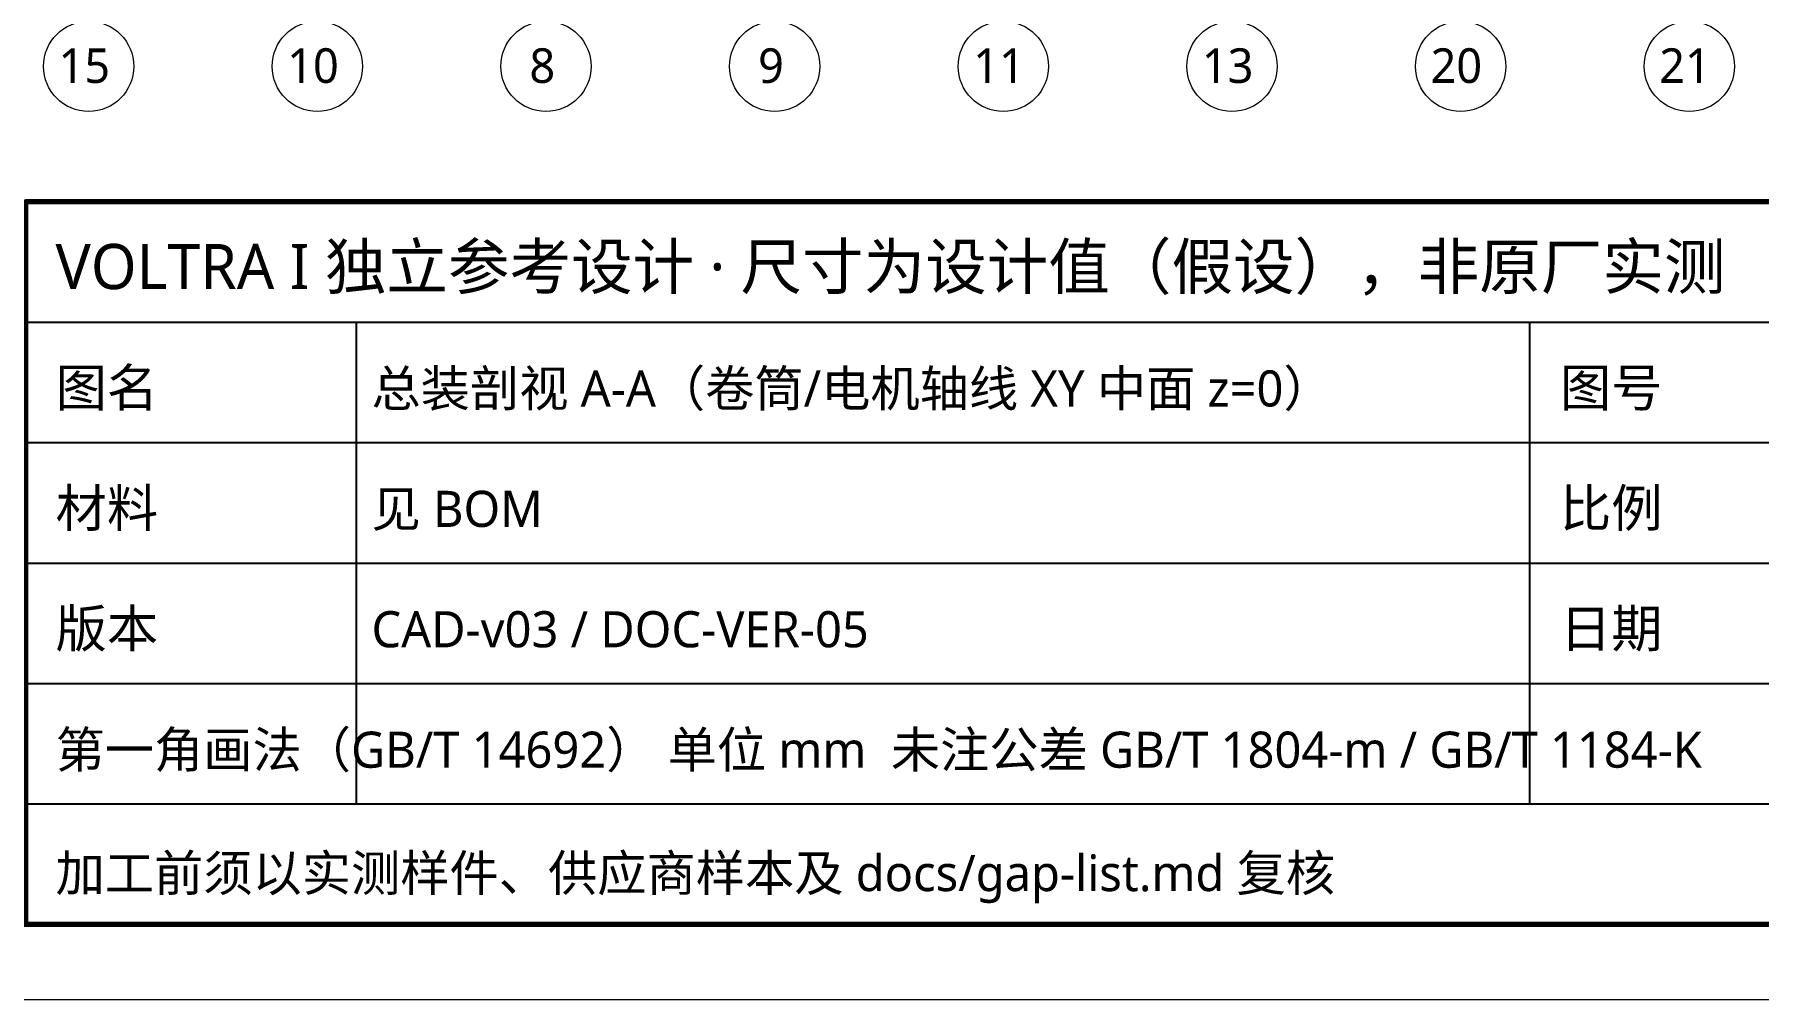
# Model space of a CAD drawing. Header units: millimetres. Extents: x 0 to 420, y 0 to 297.
# Drawn here: x 235.6 to 350.2, y 0 to 64.1 of the extents above; entities that cross this region are included whole.
import ezdxf

# ---------------------------------------------------------------- set-up
doc = ezdxf.new("R2010")
doc.units = ezdxf.units.MM
for name, color, linetype, lineweight in [('DIM', 3, 'CONTINUOUS', 18), ('FRAME', 7, 'CONTINUOUS', 70), ('TEXT', 7, 'CONTINUOUS', 25)]:
    doc.layers.add(name, color=color, linetype=linetype, lineweight=lineweight)
doc.styles.add('CJK', font='NotoSansCJK-Regular.ttc')

msp = doc.modelspace()

# ---------------------------------------------------------------- linework, layer by layer
at = {"layer": 'DIM'}
for centre in [(239.2, 62), (254.4, 62), (269.6, 62), (284.8, 62), (300, 62), (315.2, 62), (330.4, 62), (345.6, 62)]:
    msp.add_circle(centre, 3, dxfattribs=at)
at = {"layer": 'FRAME', "lineweight": 18}
msp.add_lwpolyline([(0, 0), (420, 0), (420, 297), (0, 297)], close=True, dxfattribs=at)
at = {"layer": 'FRAME'}
for points in [[(25, 5), (415, 5), (415, 292), (25, 292)], [(235, 5), (415, 5), (415, 53), (235, 53)]]:
    msp.add_lwpolyline(points, close=True, dxfattribs=at)
at = {"layer": 'TEXT'}
for p, q in [((235, 45), (415, 45)), ((257, 13), (257, 45)), ((335, 13), (335, 45)), ((235, 37), (415, 37)), ((235, 29), (415, 29)), ((235, 21), (415, 21)), ((235, 13), (415, 13))]:
    msp.add_line(p, q, dxfattribs=at)

# ---------------------------------------------------------------- texts
at = {"layer": 'DIM', "style": 'CJK'}
for s, p in [('15', (237.2, 60.9)), ('10', (252.4, 60.9)), ('8', (268.5, 60.9)), ('9', (283.7, 60.9)), ('11', (298, 60.9)), ('13', (313.2, 60.9)), ('20', (328.4, 60.9)), ('21', (343.6, 60.9))]:
    msp.add_text(s, height=2.3, dxfattribs=at).set_placement(p)
at = {"layer": 'TEXT', "style": 'CJK'}
for s, height, p in [('VOLTRA I 独立参考设计 · 尺寸为设计值（假设），非原厂实测', 3, (237, 47.2)), ('图名', 2.5, (237, 39.4)), ('总装剖视 A-A（卷筒/电机轴线 XY 中面 z=0）', 2.4, (258, 39.4)), ('图号', 2.5, (337, 39.4)), ('材料', 2.5, (237, 31.4)), ('见 BOM', 2.4, (258, 31.4)), ('比例', 2.5, (337, 31.4)), ('版本', 2.5, (237, 23.4)), ('CAD-v03 / DOC-VER-05', 2.4, (258, 23.4)), ('日期', 2.5, (337, 23.4)), ('第一角画法（GB/T 14692） 单位 mm  未注公差 GB/T 1804-m / GB/T 1184-K', 2.4, (237, 15.4)), ('加工前须以实测样件、供应商样本及 docs/gap-list.md 复核', 2.4, (237, 7.2))]:
    msp.add_text(s, height=height, dxfattribs=at).set_placement(p)

doc.saveas('drawing.dxf')
